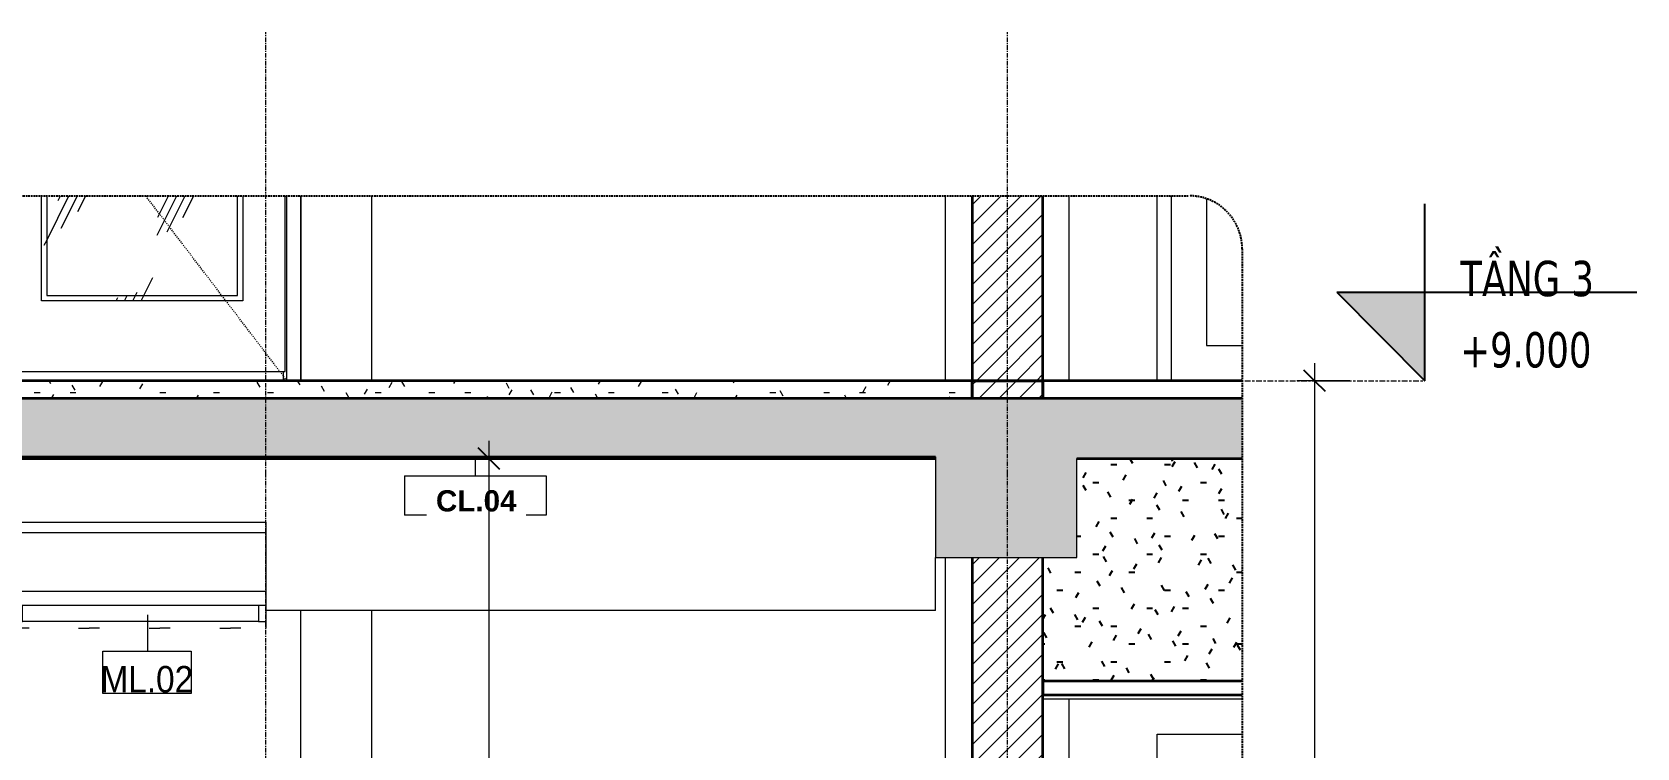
# Model space of a CAD drawing. Header units: millimetres. Extents: x 32270 to 221883, y 3811 to 78637.
# Drawn here: x 89608 to 94151, y 7961 to 9986 of the extents above; entities that cross this region are included whole.
import ezdxf

# ---------------------------------------------------------------- set-up
doc = ezdxf.new("R2010")
doc.units = ezdxf.units.MM
for name, pattern in [('Centre', [31.75, 6.35, -4.7625, 15.875, -4.7625]), ('Dash', [6, 3, -3]), ('Grid Line', [22.225, 12.7, -3.175, 3.175, -3.175]), ('Hidden', [7.14375, 4.7625, -2.38125]), ('IMPORT-CENTER _2_', [40.64, 25.4, -5.08, 5.08, -5.08])]:
    doc.linetypes.add(name, pattern=pattern)
for name, color, linetype, lineweight in [('0-5', 130, 'Continuous', 5), ('A-ANNO-DIMS', 211, 'Continuous', 9), ('A-ANNO-DIMS-50', 211, 'Continuous', 9), ('A-CLNG-1', 7, 'Continuous', 35), ('A-CLNG-2', 250, 'Continuous', 18), ('A-CLNG-FNSH-1', 250, 'Continuous', 18), ('A-CLNG-IDEN', 151, 'Continuous', 9), ('A-CLNG-PATT-1', 250, 'Continuous', 18), ('A-CLNG-PATT-2', 71, 'Continuous', 25), ('A-DETL-GENF', 92, 'Continuous', 18), ('A-DETL-GENF-3', 92, 'Hidden', 25), ('A-DETL-GENF-4', 9, 'Continuous', 18), ('A-DETL-GENF-HDLN-1', 250, 'Dash', 18), ('A-DETL-GENF-HDLN-2', 1, 'Continuous', 18), ('A-DETL-MEDM', 33, 'Continuous', 35), ('A-DETL-THIN', 151, 'Continuous', 18), ('A-DOOR', 31, 'Continuous', 18), ('A-DOOR-3', 250, 'Continuous', 18), ('A-DOOR-FRAM-1', 31, 'Continuous', 18), ('A-DOOR-GLAZ-1', 31, 'Continuous', 18), ('A-FLOR-FNSH-1', 7, 'Continuous', 35), ('A-FLOR-LEVL', 51, 'Continuous', 9), ('A-FLOR-LEVL-1', 51, 'Continuous', 25), ('A-FLOR-LEVL-2', 51, 'Centre', 9), ('A-FLOR-PATT-1', 253, 'Continuous', 18), ('A-FLOR-PATT-4', 67, 'Continuous', 18), ('A-WALL', 113, 'Continuous', 18), ('A-WALL-2', 7, 'Continuous', 35), ('A-WALL-3', 250, 'Continuous', 18), ('A-WALL-PATT-2', 111, 'Continuous', 18), ('G-IMPT', 8, 'Continuous', 18), ('G-IMPT-2', 8, 'IMPORT-CENTER _2_', 18), ('M-EQPM', 50, 'Continuous', 18), ('M-EQPM-1', 50, 'Continuous', 25), ('M-EQPM-2', 250, 'Continuous', 18), ('M-EQPM-IDEN', 50, 'Continuous', 9), ('S-BEAM-1', 250, 'Continuous', 18), ('S-COLS-9', 250, 'Continuous', 18), ('S-GRID-1', 1, 'Grid Line', 9)]:
    doc.layers.add(name, color=color, linetype=linetype, lineweight=lineweight)
doc.styles.add('Arial_2', font='arial.ttf', dxfattribs={"width": 0.9, "height": 75})
doc.styles.add('Arial_B_3', font='arialbd.ttf', dxfattribs={"height": 60})
doc.styles.add('Tahoma_B_1', font='tahomabd.ttf', dxfattribs={"width": 0.85, "height": 100})
doc.styles.add('UTM Avo', font='', dxfattribs={"width": 0.9, "height": 125})
doc.styles.get('UTM Avo').set_extended_font_data('UTM Avo')
doc.dimstyles.new('1_Dim_chi_tiet_2_5', dxfattribs={"dimscale": 304.8, "dimtxt": 124.912619, "dimasz": 0.19685, "dimexe": 0.164042, "dimexo": 0.0625, "dimgap": 0.016404, "dimtad": 1, "dimdec": 0, "dimrnd": 5, "dimzin": 0, "dimdsep": 46, "dimtxsty": 'UTM Avo', "dimblk1": 'OBLIQUE', "dimblk2": 'OBLIQUE', "dimsah": 1, "dimcen": 0.09, "dimdle": 0.164042, "dimazin": 0, "dimtfac": 1, "dimtdec": 4, "dimtix": 1, "dimtmove": 0, "dimatfit": 3, "dimfxl": 0.328084, "dimfxlon": 1, "dimtvp": 1, "dimtolj": 1, "dimtzin": 0, "dimarcsym": 2})
pattern_1 = [(50, (60606.82, 15875), (364.368, -31.878), [38.1, -419.1]), (355, (60606.8, 15875), (-70.486, 382.113), [30.48, -335.28]), (100.451, (60637.2, 15872.34), (293.885, 350.233), [32.38, -356.18]), (46.184, (60606.8, 15976.6), (542.158, -84.086), [57.15, -628.65]), (96.636, (60652, 15969.6), (474.805, 494.855), [48.57, -534.27]), (351.184, (60606.8, 15976.6), (474.81, 494.85), [45.72, -502.92]), (21, (60657.62, 15951.2), (303.2285, -204.5305), [38.1, -419.1]), (326, (60657.6, 15951.2), (123.604, 368.376), [30.48, -335.28]), (71.451, (60682.9, 15934.16), (426.834, 163.843), [32.38, -356.18]), (37.5, (60606.82, 15875), (6.1766, 169.1102), [3.353, -327.863, 3.353, -337.007, -336.55]), (37.5, (60606.82, 15875), (6.1766, 169.1102), [-671.576, 3.353, -333.197]), (7.5, (60606.82, 15875), (133.639, 200.3615), [3.353, -190.703, 3.353, -320.243, -128.27]), (7.5, (60606.82, 15875), (133.639, 200.3615), [-517.652, 3.353, -124.917]), (327.5, (60493.53, 15875), (271.1818, -11.4584), [3.353, -123.647, 3.353, -392.887, -525.78]), (327.5, (60493.53, 15875), (271.1818, -11.4584), [-523.24, 3.353, -522.427]), (317.5, (60442.73, 15875), (296.2585, 50.853), [3.353, -161.747, 3.353, -259.791, -373.38]), (317.5, (60442.73, 15875), (296.2585, 50.853), [-428.244, 3.353, -370.027]), (45, (60606.82, 15875), (-125.7236, 125.7236), []), (45, (60606.82, 16065.5), (-125.7236, 125.7236), [])]
pattern_2 = [(0, (60606.82, 15875), (203.2, 50.8), [16.764, -135.636, 16.764, -135.636, -812.8]), (0, (60606.82, 15875), (203.2, 50.8), [-304.8, 16.764, -288.036, 16.764, -135.636, -355.6]), (0, (60606.82, 15875), (203.2, 50.8), [-762, 16.764, -84.836, 16.764, -237.236]), (120, (60683.02, 15900.4), (-145.5941, 150.57636), [16.764, -135.636, 16.764, -135.636, -812.8]), (120, (60683.02, 15900.4), (-145.5941, 150.57636), [-304.8, 16.764, -288.036, 16.764, -135.636, -355.6]), (120, (60683.02, 15900.4), (-145.5941, 150.57636), [-762, 16.764, -84.836, 16.764, -237.236]), (240, (60708.42, 16002), (-57.6059, -201.37636), [16.764, -135.636, 16.764, -135.636, -812.8]), (240, (60708.42, 16002), (-57.6059, -201.37636), [-304.8, 16.764, -288.036, 16.764, -135.636, -355.6]), (240, (60708.42, 16002), (-57.6059, -201.37636), [-762, 16.764, -84.836, 16.764, -237.236])]
pattern_3 = [(63.435, (60670.3, 15906.75), (-255.583, 766.747), [317.5, -190.5, 317.5, -190.5, -403.903]), (63.435, (60670.3, 15906.75), (-255.583, 766.747), [-1016, 127, -276.903]), (63.435, (60654.44, 15922.6), (-255.583, 766.747), [254, -317.5, 190.5, -190.5, -467.403]), (63.435, (60654.44, 15922.6), (-255.583, 766.747), [-952.5, 222.25, -245.153]), (63.435, (60654.44, 15970.25), (-255.583, 766.747), [190.5, -381, 127, -190.5, -530.903]), (63.435, (60654.44, 15970.25), (-255.583, 766.747), [-889, 285.75, -245.153]), (63.435, (60702.07, 15922.6), (-255.583, 766.747), [190.5, -381, 158.75, -689.653]), (63.435, (60749.7, 15970.25), (-255.583, 766.747), [95.25, -476.25, 63.5, -784.903]), (63.435, (60670.3, 16049.6), (-255.583, 766.747), [63.5, -476.25, 63.5, -254, -562.653]), (63.435, (60670.3, 16049.6), (-255.583, 766.747), [-857.25, 158.75, -403.903]), (63.435, (60956.07, 16002), (-255.583, 766.747), [317.5, -476.25, 381, -251.503]), (63.435, (60956.07, 15954.4), (-255.583, 766.747), [444.5, -317.5, 476.25, -188.003]), (63.435, (60987.8, 15970.25), (-255.583, 766.747), [508, -254, 381, -276.903]), (63.435, (61035.44, 16017.9), (-255.583, 766.747), [317.5, -444.5, 254, -403.903]), (63.435, (60987.8, 16113.1), (-255.583, 766.747), [158.75, -635, 190.5, -435.653]), (63.435, (61083.07, 16065.5), (-255.583, 766.747), [127, -635, 127, -530.903])]
pattern_4 = [(45, (99439.1, 15875), (-28.28427, 28.28427), [])]

# ---------------------------------------------------------------- blocks, each defined once
blk = doc.blocks.new('NCV_TKTC_KET CAU_rvt-5-TKCS_CĂN HỘ LOẠI 3A - MẶT CẮT 4')
at = {"layer": 'A-FLOR-PATT-1'}
h = blk.add_hatch(dxfattribs=at)
h.set_pattern_fill('FP_20', color=256, style=0, pattern_type=2)
h.set_pattern_definition(pattern_1)
h.paths.add_polyline_path([(53301.9, 8780), (53333.2, 8780), (53333.2, 8785), (50536.9, 8785), (50536.9, 8780), (53027.4, 8780)])
h = blk.add_hatch(dxfattribs=at)
h.set_pattern_fill('FP_20', color=256, style=0, pattern_type=2)
h.set_pattern_definition(pattern_1)
h.paths.add_polyline_path([(53301.9, 8780), (53333.2, 8780), (53333.2, 8785), (50536.9, 8785), (50536.9, 8780), (53027.4, 8780)])
at = {"layer": 'A-FLOR-FNSH-1'}
blk.add_line((50536.9, 8780), (53333.2, 8780), dxfattribs=at)
at = {"layer": 'S-BEAM-1'}
for p, q in [((53333.2, 8350), (53333.2, 8500)), ((51738.1, 8350), (51436.9, 8350)), ((53333.2, 8350), (51738.1, 8350))]:
    blk.add_line(p, q, dxfattribs=at)
at = {"layer": 'S-COLS-9'}
for p, q in [((53361.9, 9000), (53361.9, 9523)), ((53711.9, 9000), (53711.9, 9523)), ((53361.9, 5600), (53361.9, 8500)), ((53711.9, 5600), (53711.9, 8100))]:
    blk.add_line(p, q, dxfattribs=at)
blk = doc.blocks.new('Air_Conditioner_on_wall_20381 - Air_Conditioner_on_wall_20381-806652-TKCS_CĂN HỘ LOẠI 3A - MẶT CẮT 4')
at = {"layer": 'M-EQPM-2'}
for p, q in [((50636.9, 8570), (50636.9, 8600)), ((50636.9, 8600), (51436.9, 8600)), ((51436.9, 8600), (51436.9, 8570)), ((50636.9, 8404.1), (50636.9, 8570)), ((51436.9, 8570), (50636.9, 8570)), ((51436.9, 8570), (51436.9, 8404.1)), ((50636.9, 8364.8), (50636.9, 8404.1)), ((50636.9, 8404.1), (51436.9, 8404.1)), ((50636.9, 8319.1), (50636.9, 8364.8)), ((50636.9, 8364.8), (50748.9, 8364.8)), ((50748.9, 8364.8), (51416.9, 8364.8)), ((50748.9, 8319.1), (50748.9, 8364.8)), ((51416.9, 8364.8), (51436.9, 8364.8)), ((51416.9, 8364.8), (51416.9, 8319.1)), ((51436.9, 8404.1), (51436.9, 8364.8)), ((51436.9, 8364.8), (51436.9, 8319.1)), ((50636.9, 8300), (50636.9, 8319.1)), ((50636.9, 8319.1), (50748.9, 8319.1)), ((51416.9, 8319.1), (50748.9, 8319.1)), ((51416.9, 8319.1), (51436.9, 8319.1)), ((51436.9, 8319.1), (51436.9, 8300)), ((50707, 8300), (50736.9, 8300)), ((50766.9, 8300), (50736.9, 8300)), ((50907, 8300), (50936.9, 8300)), ((50966.9, 8300), (50936.9, 8300)), ((51107, 8300), (51136.9, 8300)), ((51166.9, 8300), (51136.9, 8300)), ((51307, 8300), (51336.9, 8300)), ((51366.9, 8300), (51336.9, 8300))]:
    blk.add_line(p, q, dxfattribs=at)
blk = doc.blocks.new('CL_01-VÁCH DỰNG THẠCH CAO CĂN HỘ LOẠI 1-5D - CL_01-VÁCH DỰNG THẠCH CAO CĂN HỘ LOẠI 1A-5-907652-TKCS_CĂN HỘ LOẠI 3A - MẶT CẮT 4')
at = {"layer": 'A-CLNG-PATT-2'}
h = blk.add_hatch(dxfattribs=at)
h.set_pattern_fill('FP_22', color=256, style=0, pattern_type=2)
h.set_pattern_definition(pattern_2)
h.paths.add_polyline_path([(54201.4, 8150), (54201.4, 8780), (53733.2, 8780), (53733.2, 8500), (53636.9, 8500), (53636.9, 8150)])
blk = doc.blocks.new('NCV_TKTC_TANG 2_rvt-5-TKCS_CĂN HỘ LOẠI 3A - MẶT CẮT 4')
at = {"layer": 'A-CLNG-PATT-1'}
h = blk.add_hatch(dxfattribs=at)
h.set_pattern_fill('FP_21', color=256, style=0, pattern_type=2)
h.set_pattern_definition([(0, (60606.82, 15875), (406.4, 101.6), [16.764, -288.036, 16.764, -288.036, -1625.6]), (0, (60606.82, 15875), (406.4, 101.6), [-609.6, 16.764, -592.836, 16.764, -288.036, -711.2]), (0, (60606.82, 15875), (406.4, 101.6), [-1524, 16.764, -186.436, 16.764, -491.236]), (120, (60759.22, 15925.8), (-291.1882, 301.1527), [16.764, -288.036, 16.764, -288.036, -1625.6]), (120, (60759.22, 15925.8), (-291.1882, 301.1527), [-609.6, 16.764, -592.836, 16.764, -288.036, -711.2]), (120, (60759.22, 15925.8), (-291.1882, 301.1527), [-1524, 16.764, -186.436, 16.764, -491.236]), (240, (60810.02, 16129), (-115.2118, -402.7527), [16.764, -288.036, 16.764, -288.036, -1625.6]), (240, (60810.02, 16129), (-115.2118, -402.7527), [-609.6, 16.764, -592.836, 16.764, -288.036, -711.2]), (240, (60810.02, 16129), (-115.2118, -402.7527), [-1524, 16.764, -186.436, 16.764, -491.236])])
h.paths.add_polyline_path([(53636.9, 8100), (54201.4, 8100), (54201.4, 8110), (53636.9, 8110)])
at = {"layer": 'A-CLNG-1'}
for p, q in [((54201.4, 8150), (53636.9, 8150)), ((53636.9, 8150), (53636.9, 8110)), ((54201.4, 8110), (53636.9, 8110))]:
    blk.add_line(p, q, dxfattribs=at)
at = {"layer": 'A-CLNG-FNSH-1'}
for p, q in [((53636.9, 8110), (53636.9, 8100)), ((53636.9, 8100), (54201.4, 8100))]:
    blk.add_line(p, q, dxfattribs=at)
at = {"layer": 'S-COLS-9'}
for p, q in [((51536.9, 5600), (51536.9, 8350)), ((51736.9, 8350), (51736.9, 5600))]:
    blk.add_line(p, q, dxfattribs=at)
at = {"layer": 'A-CLNG-2'}
blk.add_blockref('CL_01-VÁCH DỰNG THẠCH CAO CĂN HỘ LOẠI 1-5D - CL_01-VÁCH DỰNG THẠCH CAO CĂN HỘ LOẠI 1A-5-907652-TKCS_CĂN HỘ LOẠI 3A - MẶT CẮT 4', (0, 0), dxfattribs=at)
at = {"layer": 'M-EQPM-2'}
blk.add_blockref('Air_Conditioner_on_wall_20381 - Air_Conditioner_on_wall_20381-806652-TKCS_CĂN HỘ LOẠI 3A - MẶT CẮT 4', (0, 0), dxfattribs=at)
blk = doc.blocks.new('DOOR_CW_01 CANH MO-PANEL KINH - DIW_01-900x2200-CỬA GỖ VÂN LAMINATE-V107-TKCS_CĂN HỘ LOẠI 3A - MẶT CẮT 4')
at = {"layer": 'A-DETL-GENF-HDLN-2'}
h = blk.add_hatch(dxfattribs=at)
h.set_pattern_fill('FP_25', color=256, style=0, pattern_type=2)
h.set_pattern_definition(pattern_3)
h.paths.add_polyline_path([(51371.9, 9226), (51371.9, 9523), (51356.9, 9523), (51356.9, 9241), (50816.9, 9241), (50816.9, 9523), (50801.9, 9523), (50801.9, 9226), (51356.9, 9226)])
h = blk.add_hatch(dxfattribs=at)
h.set_pattern_fill('FP_25', color=256, style=0, pattern_type=2)
h.set_pattern_definition(pattern_3)
h.paths.add_polyline_path([(51219, 9241), (51356.9, 9241), (51356.9, 9523), (50816.9, 9523), (50816.9, 9241)])
at = {"layer": 'A-DETL-GENF-HDLN-1'}
blk.add_line((51496.9, 9000), (51097.4, 9523), dxfattribs=at)
at = {"layer": 'A-DOOR-3'}
for p, q in [((50636.9, 9000), (50636.9, 9523)), ((50676.9, 9523), (50676.9, 9000)), ((50681.9, 9523), (50681.9, 9026)), ((50801.9, 9226), (50801.9, 9523)), ((50816.9, 9523), (50816.9, 9241)), ((51356.9, 9241), (51356.9, 9523)), ((51371.9, 9523), (51371.9, 9226)), ((51491.9, 9026), (51491.9, 9523)), ((51496.9, 9000), (51496.9, 9523)), ((51536.9, 9523), (51536.9, 9000)), ((51371.9, 9226), (50801.9, 9226)), ((50816.9, 9241), (51356.9, 9241)), ((50681.9, 9026), (51491.9, 9026)), ((50686.9, 9000), (50686.9, 9026)), ((51486.9, 9000), (51486.9, 9026))]:
    blk.add_line(p, q, dxfattribs=at)
blk = doc.blocks.new('NCV_TKTC_TANG 3 - 4_rvt-6-TKCS_CĂN HỘ LOẠI 3A - MẶT CẮT 4')
at = {"layer": 'A-FLOR-PATT-4'}
h = blk.add_hatch(dxfattribs=at)
h.set_pattern_fill('FP_22', color=256, style=0, pattern_type=2)
h.set_pattern_definition(pattern_2)
h.paths.add_polyline_path([(53436.9, 8950), (53436.9, 9000), (50536.9, 9000), (50536.9, 8950), (53333.2, 8950)])
at = {"layer": 'A-FLOR-FNSH-1'}
for p, q in [((53436.9, 9000), (50536.9, 9000)), ((53436.9, 8950), (53436.9, 9000)), ((54201.4, 9000), (53636.9, 9000)), ((53636.9, 9000), (53636.9, 8950))]:
    blk.add_line(p, q, dxfattribs=at)
at = {"layer": 'A-WALL-3'}
for p, q in [((51536.9, 9523), (51536.9, 9100)), ((51536.9, 9100), (51536.9, 9000))]:
    blk.add_line(p, q, dxfattribs=at)
at = {"layer": 'S-COLS-9'}
for p, q in [((51536.9, 9000), (51536.9, 9523)), ((51736.9, 9523), (51736.9, 9000))]:
    blk.add_line(p, q, dxfattribs=at)
at = {"layer": 'A-DOOR-3'}
blk.add_blockref('DOOR_CW_01 CANH MO-PANEL KINH - DIW_01-900x2200-CỬA GỖ VÂN LAMINATE-V107-TKCS_CĂN HỘ LOẠI 3A - MẶT CẮT 4', (0, 0), dxfattribs=at)
blk = doc.blocks.new('DEG_02-DEG_03 - DEG_02-2500x2400mm-CỬA ĐI 02 CÁNH TRƯỢT-V105-TKCS_CĂN HỘ LOẠI 3A - MẶT CẮT 4')
at = {"layer": 'A-DOOR-FRAM-1'}
blk.add_line((54000.3, 9523), (54000.3, 9000), dxfattribs=at)
at = {"layer": 'A-DOOR-GLAZ-1'}
for p, q in [((54100.3, 9513.7), (54100.3, 9100)), ((54100.3, 9100), (54201.4, 9100))]:
    blk.add_line(p, q, dxfattribs=at)
blk = doc.blocks.new('TKTC_XREF_251221_MB TANG 2-7 - TKTC_XREF_260130_MB TANG 2-5_dwg_CUM U_DN100-V75-TKCS_CĂN HỘ LOẠI 3A - MẶT CẮT 4')
at = {"layer": 'G-IMPT'}
for p, q in [((51698.3, 5600), (51699.3, 5600)), ((51699.3, 5600), (51698.3, 5600)), ((51698.3, 5600), (51698.3, 5600)), ((51698.5, 5600), (51699.4, 5600)), ((51699.4, 5600), (51698.5, 5600)), ((51698.5, 5600), (51698.5, 5600)), ((51700.8, 5600), (51700.8, 5600)), ((51701, 5600), (51701, 5600)), ((51702.7, 5600), (51702.7, 5600)), ((51702.9, 5600), (51702.9, 5600)), ((51704.7, 5600), (51704.7, 5600)), ((51704.9, 5600), (51704.9, 5600)), ((51705.7, 5600), (51705.7, 5600)), ((51705.7, 5600), (51705.7, 5600)), ((51705.7, 5600), (51705.7, 5600)), ((51710.5, 5600), (51705.7, 5600)), ((51710.5, 5600), (51705.7, 5600)), ((51705.8, 5600), (51705.8, 5600)), ((51705.8, 5600), (51705.8, 5600)), ((51705.8, 5600), (51705.8, 5600)), ((51710.6, 5600), (51705.8, 5600)), ((51710.6, 5600), (51705.8, 5600)), ((51712.4, 5600), (51777.4, 5600)), ((51712.5, 5600), (51777.5, 5600)), ((51777.5, 5600), (51777.4, 5600)), ((51777.5, 5600), (51777.4, 5600)), ((51777.5, 5600), (51777.4, 5600))]:
    blk.add_line(p, q, dxfattribs=at)
at = {"layer": 'G-IMPT', "flags": 128}
for points in [[(51704.7, 5600), (51699.3, 5600), (51699.3, 5600), (51704.7, 5600)], [(51704.9, 5600), (51699.4, 5600), (51699.4, 5600), (51704.9, 5600)], [(51705.7, 5600), (51710.5, 5600), (51710.5, 5600), (51705.7, 5600)], [(51705.8, 5600), (51710.6, 5600), (51710.6, 5600), (51705.8, 5600)], [(51710.5, 5600), (51710.5, 5600), (51712.4, 5600), (51712.4, 5600), (51710.5, 5600), (51710.5, 5600)], [(51710.6, 5600), (51710.6, 5600), (51712.5, 5600), (51712.6, 5600), (51710.6, 5600), (51710.6, 5600)], [(51712.4, 5600), (51777.4, 5600), (51777.4, 5600)], [(51712.5, 5600), (51777.5, 5600), (51777.5, 5600)]]:
    blk.add_lwpolyline(points, dxfattribs=at)
blk = doc.blocks.new('TKTC_XREF_251221_MB TANG 2-7 - TKTC_XREF_260130_MB TANG 2-5_dwg_$cc-4746800-TKCS_CĂN HỘ LOẠI 3A - MẶT CẮT 4')
at = {"layer": 'G-IMPT-2'}
for p, q in [((51853.2, 5600), (51699.8, 5600)), ((51776.6, 5600), (51776.4, 5600))]:
    blk.add_line(p, q, dxfattribs=at)
at = {"layer": 'M-EQPM'}
for p, q in [((51719.5, 5600), (51719.5, 5600)), ((51776.6, 5600), (51776.4, 5600)), ((51776.4, 5600), (51776.5, 5600)), ((51776.5, 5600), (51776.6, 5600))]:
    blk.add_line(p, q, dxfattribs=at)
blk = doc.blocks.new('TKTC_XREF_251221_MB TANG 2-7 - TKTC_XREF_260130_MB TANG 2-5_dwg_CUM U_DN100-V76-TKCS_CĂN HỘ LOẠI 3A - MẶT CẮT 4')
at = {"layer": 'G-IMPT'}
for p, q in [((51696.2, 5600), (51697.2, 5600)), ((51697.2, 5600), (51696.2, 5600)), ((51696.2, 5600), (51696.2, 5600)), ((51696.4, 5600), (51697.3, 5600)), ((51697.3, 5600), (51696.4, 5600)), ((51696.4, 5600), (51696.4, 5600)), ((51698.7, 5600), (51698.7, 5600)), ((51698.9, 5600), (51698.9, 5600)), ((51700.6, 5600), (51700.6, 5600)), ((51700.8, 5600), (51700.8, 5600)), ((51702.6, 5600), (51702.6, 5600)), ((51702.8, 5600), (51702.8, 5600)), ((51703.6, 5600), (51703.6, 5600)), ((51703.6, 5600), (51703.6, 5600)), ((51703.6, 5600), (51703.6, 5600)), ((51708.4, 5600), (51703.6, 5600)), ((51708.4, 5600), (51703.6, 5600)), ((51703.7, 5600), (51703.7, 5600)), ((51703.7, 5600), (51703.7, 5600)), ((51703.7, 5600), (51703.7, 5600)), ((51708.5, 5600), (51703.7, 5600)), ((51708.5, 5600), (51703.7, 5600)), ((51710.3, 5600), (51775.3, 5600)), ((51710.4, 5600), (51775.4, 5600)), ((51775.4, 5600), (51775.3, 5600)), ((51775.4, 5600), (51775.3, 5600)), ((51775.4, 5600), (51775.3, 5600))]:
    blk.add_line(p, q, dxfattribs=at)
at = {"layer": 'G-IMPT', "flags": 128}
for points in [[(51702.6, 5600), (51697.2, 5600), (51697.2, 5600), (51702.6, 5600)], [(51702.8, 5600), (51697.3, 5600), (51697.3, 5600), (51702.8, 5600)], [(51703.6, 5600), (51708.4, 5600), (51708.4, 5600), (51703.6, 5600)], [(51703.7, 5600), (51708.5, 5600), (51708.5, 5600), (51703.7, 5600)], [(51708.4, 5600), (51708.4, 5600), (51710.3, 5600), (51710.3, 5600), (51708.4, 5600), (51708.4, 5600)], [(51708.5, 5600), (51708.5, 5600), (51710.4, 5600), (51710.5, 5600), (51708.5, 5600), (51708.5, 5600)], [(51710.3, 5600), (51775.3, 5600), (51775.3, 5600)], [(51710.4, 5600), (51775.4, 5600), (51775.4, 5600)]]:
    blk.add_lwpolyline(points, dxfattribs=at)
blk = doc.blocks.new('TKTC_XREF_251221_MB TANG 2-7 - TKTC_XREF_260130_MB TANG 2-5_dwg_$cc-V77-TKCS_CĂN HỘ LOẠI 3A - MẶT CẮT 4')
at = {"layer": 'G-IMPT-2'}
for p, q in [((51851.1, 5600), (51697.7, 5600)), ((51774.5, 5600), (51774.3, 5600))]:
    blk.add_line(p, q, dxfattribs=at)
at = {"layer": 'M-EQPM'}
for p, q in [((51717.4, 5600), (51717.4, 5600)), ((51774.5, 5600), (51774.3, 5600)), ((51774.3, 5600), (51774.4, 5600)), ((51774.4, 5600), (51774.5, 5600))]:
    blk.add_line(p, q, dxfattribs=at)
blk = doc.blocks.new('TKTC_XREF_251221_MB TANG 2-7 - TKTC_XREF_260130_MB TANG 2-5_dwg_THU NUOC - THU NUOC-444531-TKCS_MB TẦNG 1-4746810-TKCS_CĂN HỘ LOẠI 3A - MẶT CẮT 4')
at = {"layer": 'G-IMPT'}
for p, q in [((53058.7, 5600), (53208.7, 5600)), ((53208.7, 5600), (53058.7, 5600)), ((53083.7, 5600), (53183.7, 5600)), ((53183.7, 5600), (53083.7, 5600)), ((53099.6, 5600), (53093.6, 5600)), ((53093.6, 5600), (53099.6, 5600)), ((53106, 5600), (53112, 5600)), ((53112, 5600), (53106, 5600)), ((53118.4, 5600), (53124.4, 5600)), ((53124.4, 5600), (53118.4, 5600)), ((53136.9, 5600), (53130.9, 5600)), ((53130.9, 5600), (53136.9, 5600)), ((53136.9, 5600), (53130.9, 5600)), ((53130.9, 5600), (53136.9, 5600)), ((53133.7, 5600), (53133.7, 5600)), ((53133.7, 5600), (53133.7, 5600)), ((53133.7, 5600), (53133.7, 5600)), ((53133.7, 5600), (53133.7, 5600)), ((53148.9, 5600), (53142.9, 5600)), ((53142.9, 5600), (53148.9, 5600)), ((53161.3, 5600), (53155.3, 5600)), ((53155.3, 5600), (53161.3, 5600)), ((53167.7, 5600), (53173.7, 5600)), ((53173.7, 5600), (53167.7, 5600))]:
    blk.add_line(p, q, dxfattribs=at)
blk = doc.blocks.new('TKTC_XREF_251221_MB TANG 2-7 - TKTC_XREF_260130_MB TANG 2-5_dwg_$cc-4746798-TKCS_CĂN HỘ LOẠI 3A - MẶT CẮT 4')
at = {"layer": 'G-IMPT-2'}
for p, q in [((45082.3, 5600), (45203.4, 5600)), ((45143.3, 5600), (45142.5, 5600))]:
    blk.add_line(p, q, dxfattribs=at)
at = {"layer": 'M-EQPM'}
for p, q in [((45143.2, 5600), (45142.6, 5600)), ((45142.6, 5600), (45142.9, 5600)), ((45142.9, 5600), (45143.2, 5600)), ((45187.9, 5600), (45187.9, 5600))]:
    blk.add_line(p, q, dxfattribs=at)
blk = doc.blocks.new('TKTC_XREF_251221_MB TANG 2-7 - TKTC_XREF_260130_MB TANG 2-5_dwg_CUM U_DN100-V78-TKCS_CĂN HỘ LOẠI 3A - MẶT CẮT 4')
at = {"layer": 'G-IMPT'}
for p, q in [((45144.4, 5600), (45091.3, 5600)), ((45091.3, 5600), (45144.4, 5600)), ((45144.4, 5600), (45097.5, 5600)), ((45097.5, 5600), (45144.4, 5600)), ((45144.4, 5600), (45144.4, 5600)), ((45195.7, 5600), (45144.4, 5600)), ((45195.7, 5600), (45144.4, 5600)), ((45195.7, 5600), (45144.4, 5600)), ((45195.7, 5600), (45144.4, 5600)), ((45197.3, 5600), (45195.7, 5600)), ((45195.7, 5600), (45197.3, 5600)), ((45197.3, 5600), (45195.7, 5600)), ((45195.7, 5600), (45197.3, 5600)), ((45201, 5600), (45197.3, 5600)), ((45197.3, 5600), (45201, 5600)), ((45197.3, 5600), (45201, 5600)), ((45197.3, 5600), (45201, 5600)), ((45201, 5600), (45197.3, 5600)), ((45197.3, 5600), (45201, 5600)), ((45197.3, 5600), (45201, 5600)), ((45197.3, 5600), (45201, 5600)), ((45201, 5600), (45201, 5600)), ((45201, 5600), (45201, 5600)), ((45201.8, 5600), (45206.1, 5600)), ((45206.1, 5600), (45201.8, 5600)), ((45201.8, 5600), (45206.1, 5600)), ((45206.1, 5600), (45201.8, 5600)), ((45206.9, 5600), (45206.1, 5600)), ((45206.1, 5600), (45206.9, 5600)), ((45206.9, 5600), (45206.1, 5600)), ((45206.1, 5600), (45206.9, 5600))]:
    blk.add_line(p, q, dxfattribs=at)
blk = doc.blocks.new('TKTC_XREF_251221_MB TANG 2-7 - TKTC_XREF_260130_MB TANG 2-5_dwg_$cc-4746805-TKCS_CĂN HỘ LOẠI 3A - MẶT CẮT 4')
at = {"layer": 'G-IMPT-2'}
for p, q in [((45440.2, 5600), (45593.3, 5600)), ((45516.8, 5600), (45516.8, 5600))]:
    blk.add_line(p, q, dxfattribs=at)
at = {"layer": 'M-EQPM'}
for p, q in [((45516.8, 5600), (45459.9, 5600)), ((45459.9, 5600), (45573.6, 5600)), ((45570.8, 5600), (45462.7, 5600)), ((45462.7, 5600), (45516.8, 5600)), ((45516.8, 5600), (45570.8, 5600)), ((45573.6, 5600), (45516.8, 5600))]:
    blk.add_line(p, q, dxfattribs=at)
blk = doc.blocks.new('TKTC_XREF_251221_MB TANG 2-7 - TKTC_XREF_260130_MB TANG 2-5_dwg_CUM U_DN100-V79-TKCS_CĂN HỘ LOẠI 3A - MẶT CẮT 4')
at = {"layer": 'G-IMPT'}
for p, q in [((45447.1, 5600), (45445.1, 5600)), ((45445.1, 5600), (45460.5, 5600)), ((45447.1, 5600), (45449.9, 5600)), ((45458.6, 5600), (45447.1, 5600)), ((45448.5, 5600), (45457.1, 5600)), ((45586.5, 5600), (45448.8, 5600)), ((45449.9, 5600), (45455.7, 5600)), ((45450.3, 5600), (45451.2, 5600)), ((45450.3, 5600), (45455.4, 5600)), ((45451.2, 5600), (45454.4, 5600)), ((45451.2, 5600), (45454.4, 5600)), ((45451.2, 5600), (45454.4, 5600)), ((45454.4, 5600), (45455.4, 5600)), ((45455.7, 5600), (45458.6, 5600)), ((45578.5, 5600), (45456.8, 5600)), ((45456.8, 5600), (45460.8, 5600)), ((45460.5, 5600), (45458.6, 5600)), ((45574.5, 5600), (45460.8, 5600)), ((45578.5, 5600), (45574.5, 5600)), ((45576.7, 5600), (45574.8, 5600)), ((45574.8, 5600), (45590.1, 5600)), ((45576.7, 5600), (45579.6, 5600)), ((45588.2, 5600), (45576.7, 5600)), ((45578.2, 5600), (45586.8, 5600)), ((45579.6, 5600), (45585.4, 5600)), ((45579.9, 5600), (45580.9, 5600)), ((45579.9, 5600), (45585, 5600)), ((45580.9, 5600), (45584.1, 5600)), ((45580.9, 5600), (45584.1, 5600)), ((45580.9, 5600), (45584.1, 5600)), ((45584.1, 5600), (45585, 5600)), ((45585.4, 5600), (45588.2, 5600)), ((45590.1, 5600), (45588.2, 5600))]:
    blk.add_line(p, q, dxfattribs=at)
blk = doc.blocks.new('TKTC_XREF_251221_MB TANG 2-7 - TKTC_XREF_251221_MB TANG 2-7-V106-TKCS_CĂN HỘ LOẠI 3A - MẶT CẮT 4')
at = {"layer": 'M-EQPM'}
for p, q in [((51660, 9000), (51710.3, 9000)), ((51710.3, 9000), (51660, 9000)), ((51660.8, 9000), (51711.1, 9000)), ((51711.1, 9000), (51660.8, 9000)), ((53397.4, 9000), (53287.5, 9000)), ((53287.5, 9000), (53397.4, 9000)), ((53437.4, 9000), (53397.4, 9000)), ((53397.4, 9000), (53437.4, 9000)), ((53635.4, 9000), (53635.7, 9000)), ((53785.9, 9000), (53635.4, 9000)), ((53635.7, 9000), (53786.2, 9000)), ((53786, 9000), (53635.7, 9000)), ((53635.7, 9000), (53786, 9000)), ((53786.2, 9000), (53785.9, 9000))]:
    blk.add_line(p, q, dxfattribs=at)
at = {"layer": 'M-EQPM-1'}
for p, q in [((44707, 9000), (54201.4, 9000)), ((45733.6, 9000), (53313.6, 9000)), ((53313.6, 9000), (45738.6, 9000)), ((53313.6, 9000), (54201.4, 9000)), ((54201.4, 9000), (53313.6, 9000))]:
    blk.add_line(p, q, dxfattribs=at)
for name, p in [('TKTC_XREF_251221_MB TANG 2-7 - TKTC_XREF_260130_MB TANG 2-5_dwg_CUM U_DN100-V76-TKCS_CĂN HỘ LOẠI 3A - MẶT CẮT 4', (0, 3400)), ('TKTC_XREF_251221_MB TANG 2-7 - TKTC_XREF_260130_MB TANG 2-5_dwg_$cc-V77-TKCS_CĂN HỘ LOẠI 3A - MẶT CẮT 4', (0, 3400)), ('TKTC_XREF_251221_MB TANG 2-7 - TKTC_XREF_260130_MB TANG 2-5_dwg_CUM U_DN100-V75-TKCS_CĂN HỘ LOẠI 3A - MẶT CẮT 4', (0, 3400)), ('TKTC_XREF_251221_MB TANG 2-7 - TKTC_XREF_260130_MB TANG 2-5_dwg_$cc-4746800-TKCS_CĂN HỘ LOẠI 3A - MẶT CẮT 4', (0, 3400)), ('TKTC_XREF_251221_MB TANG 2-7 - TKTC_XREF_260130_MB TANG 2-5_dwg_THU NUOC - THU NUOC-444531-TKCS_MB TẦNG 1-4746810-TKCS_CĂN HỘ LOẠI 3A - MẶT CẮT 4', (0, 3400)), ('TKTC_XREF_251221_MB TANG 2-7 - TKTC_XREF_260130_MB TANG 2-5_dwg_$cc-4746798-TKCS_CĂN HỘ LOẠI 3A - MẶT CẮT 4', (8201.6, 3400)), ('TKTC_XREF_251221_MB TANG 2-7 - TKTC_XREF_260130_MB TANG 2-5_dwg_CUM U_DN100-V78-TKCS_CĂN HỘ LOẠI 3A - MẶT CẮT 4', (8201.6, 3400)), ('TKTC_XREF_251221_MB TANG 2-7 - TKTC_XREF_260130_MB TANG 2-5_dwg_$cc-4746805-TKCS_CĂN HỘ LOẠI 3A - MẶT CẮT 4', (8190.4, 3400)), ('TKTC_XREF_251221_MB TANG 2-7 - TKTC_XREF_260130_MB TANG 2-5_dwg_CUM U_DN100-V79-TKCS_CĂN HỘ LOẠI 3A - MẶT CẮT 4', (8190.4, 3400)), ('TKTC_XREF_251221_MB TANG 2-7 - TKTC_XREF_260130_MB TANG 2-5_dwg_THU NUOC - THU NUOC-444531-TKCS_MB TẦNG 1-4746810-TKCS_CĂN HỘ LOẠI 3A - MẶT CẮT 4', (850, 3400))]:
    blk.add_blockref(name, p)
blk = doc.blocks.new('BORDER VIEW - BORDER VIEW-3699927-TKCS_CĂN HỘ LOẠI 3A - MẶT CẮT 4')
at = {"layer": 'A-DETL-GENF-3'}
for p, q in [((44857, 9523), (54051.4, 9523)), ((54201.4, 9373), (54201.4, 5224.4))]:
    blk.add_line(p, q, dxfattribs=at)
blk.add_arc((54051.4, 9373), 150, 0, 90, dxfattribs=at)
blk = doc.blocks.new('Level - CAO ĐỘ LEVEL-350587-TKCS_CĂN HỘ LOẠI 3A - MẶT CẮT 4')
at = {"layer": 'A-FLOR-LEVL'}
blk.add_hatch(color=256, dxfattribs=at).paths.add_polyline_path([(54718.9, 5850), (54718.9, 5600), (54468.9, 5850)])
at = {"layer": 'A-FLOR-LEVL-1'}
for p, q in [((54718.9, 5600), (54718.9, 6100)), ((54468.9, 5850), (54718.9, 5600)), ((54468.9, 5850), (55318.9, 5850))]:
    blk.add_line(p, q, dxfattribs=at)
blk = doc.blocks.new('DIMBLOCK86-TKCS_CĂN HỘ LOẠI 3A - MẶT CẮT 4')
at = {"layer": 'A-ANNO-DIMS-50'}
for p, q in [((93238.6, 9050), (93238.6, 5550)), ((93338.6, 9000), (93188.6, 9000)), ((93238.6, 9000), (93338.6, 9000)), ((93338.6, 5600), (93188.6, 5600)), ((93238.6, 5600), (93338.6, 5600))]:
    blk.add_line(p, q, dxfattribs=at)
at = {"layer": 'A-ANNO-DIMS-50', "lineweight": 25}
for p, q in [((93238.6, 9000), (93208.6, 9030)), ((93238.6, 9000), (93268.6, 8970)), ((93238.6, 5600), (93208.6, 5630)), ((93238.6, 5600), (93268.6, 5570))]:
    blk.add_line(p, q, dxfattribs=at)
at = {"layer": 'A-ANNO-DIMS-50', "color": 0, "insert": (93076.2, 7128.8), "char_height": 125, "width": 410.824, "attachment_point": 1, "rotation": 90, "line_spacing_factor": 1.110334, "style": 'UTM Avo'}
blk.add_mtext('3400', dxfattribs=at)
blk = doc.blocks.new('_Oblique')
at = {"color": 0, "linetype": 'ByBlock', "lineweight": -2}
blk.add_line((-0.5, -0.5), (0.5, 0.5), dxfattribs=at)
blk = doc.blocks.new('M_Ceiling Tag w Height - M_Ceiling Tag-4076437-TKCS_CĂN HỘ LOẠI 3A - MẶT CẮT 4')
at = {"layer": 'A-CLNG-IDEN'}
for p, q in [((51829.7, 8730.9), (51829.7, 8619.7)), ((51829.7, 8730.9), (52230.9, 8730.9)), ((52230.9, 8730.9), (52230.9, 8619.7)), ((52230.9, 8619.7), (51829.7, 8619.7))]:
    blk.add_line(p, q, dxfattribs=at)
blk = doc.blocks.new('M_ME Tag - Boxed-4073756-TKCS_CĂN HỘ LOẠI 3A - MẶT CẮT 4')
at = {"layer": 'M-EQPM-IDEN'}
for p, q in [((50976.1, 8114.7), (50976.1, 8234.7)), ((50976.1, 8234.7), (51226.1, 8234.7)), ((51226.1, 8234.7), (51226.1, 8114.7)), ((51226.1, 8114.7), (50976.1, 8114.7))]:
    blk.add_line(p, q, dxfattribs=at)
blk = doc.blocks.new('DIMBLOCK98-TKCS_CĂN HỘ LOẠI 3A - MẶT CẮT 4')
at = {"layer": 'A-ANNO-DIMS-50'}
for p, q in [((90901.2, 8830), (90901.2, 5550)), ((91001.2, 8780), (90851.2, 8780)), ((90901.2, 8780), (91001.2, 8780)), ((91001.2, 5600), (90851.2, 5600)), ((90901.2, 5600), (91001.2, 5600))]:
    blk.add_line(p, q, dxfattribs=at)
at = {"layer": 'A-ANNO-DIMS-50', "lineweight": 25}
for p, q in [((90901.2, 8780), (90871.2, 8810)), ((90901.2, 8780), (90931.2, 8750)), ((90901.2, 5600), (90871.2, 5630)), ((90901.2, 5600), (90931.2, 5570))]:
    blk.add_line(p, q, dxfattribs=at)
at = {"layer": 'A-ANNO-DIMS-50', "color": 0, "insert": (90738.8, 7018.8), "char_height": 125, "width": 410.824, "attachment_point": 1, "rotation": 90, "line_spacing_factor": 1.110334, "style": 'UTM Avo'}
blk.add_mtext('3180', dxfattribs=at)

msp = doc.modelspace()

# ---------------------------------------------------------------- hatches: boundary and pattern name
at = {"layer": 'A-DETL-GENF-4'}
h = msp.add_hatch(dxfattribs=at)
h.set_pattern_fill('FP_20', color=256, style=0, pattern_type=2)
h.set_pattern_definition([(50, (99439.1, 15875), (364.368, -31.8783), [38.1, -419.1]), (355, (99439.1, 15875), (-70.486, 382.113), [30.48, -335.28]), (100.451, (99469.47, 15872.34), (293.885, 350.2334), [32.38, -356.18]), (46.184, (99439.1, 15976.6), (542.158, -84.086), [57.15, -628.65]), (96.636, (99484.3, 15969.6), (474.805, 494.855), [48.57, -534.27]), (351.184, (99439.1, 15976.6), (474.81, 494.85), [45.72, -502.92]), (21, (99489.9, 15951.2), (303.2285, -204.5305), [38.1, -419.1]), (326, (99489.9, 15951.2), (123.604, 368.376), [30.48, -335.28]), (71.451, (99515.17, 15934.16), (426.834, 163.843), [32.38, -356.18]), (37.5, (99439.1, 15875), (6.1766, 169.1102), [3.353, -327.863, 3.353, -337.007, -336.55]), (37.5, (99439.1, 15875), (6.1766, 169.1102), [-671.576, 3.353, -333.197]), (7.5, (99439.1, 15875), (133.6389, 200.3615), [3.353, -190.703, 3.353, -320.243, -128.27]), (7.5, (99439.1, 15875), (133.6389, 200.3615), [-517.652, 3.353, -124.917]), (327.5, (99325.82, 15875), (271.1818, -11.4584), [3.353, -123.647, 3.353, -392.887, -525.78]), (327.5, (99325.82, 15875), (271.1818, -11.4584), [-523.24, 3.353, -522.427]), (317.5, (99275.02, 15875), (296.2585, 50.853), [3.353, -161.747, 3.353, -259.791, -373.38]), (317.5, (99275.02, 15875), (296.2585, 50.853), [-428.244, 3.353, -370.027]), (45, (99439.1, 15875), (-125.7236, 125.7236), []), (45, (99439.1, 16065.5), (-125.7236, 125.7236), [])])
h.paths.add_polyline_path([(84369.2, 8500), (84369.2, 8780), (87269.2, 8780), (87269.2, 8550), (87469.2, 8550), (87469.2, 8730), (89369.2, 8730), (89369.2, 8785), (92165.5, 8785), (92165.5, 8500), (92565.5, 8500), (92565.5, 8780), (93033.7, 8780), (93033.7, 8950), (89269.2, 8950), (89269.2, 8900), (87369.2, 8900), (87369.2, 8950), (83539.2, 8950), (83539.2, 8780), (83969.2, 8780), (83969.2, 8500), (84023, 8500)])
at = {"layer": 'A-WALL-PATT-2'}
h = msp.add_hatch(dxfattribs=at)
h.set_pattern_fill('FP_19', color=256, style=0, pattern_type=2)
h.set_pattern_definition(pattern_4)
h.paths.add_polyline_path([(92469.2, 9000), (92469.2, 9523), (92269.2, 9523), (92269.2, 9000), (92462.5, 9000)])
h = msp.add_hatch(dxfattribs=at)
h.set_pattern_fill('FP_19', color=256, style=0, pattern_type=2)
h.set_pattern_definition(pattern_4)
h.paths.add_polyline_path([(92462.5, 5600), (92469.2, 5600), (92469.2, 8500), (92269.2, 8500), (92269.2, 5600)])
h.paths.add_polyline_path([(92462.5, 8950), (92469.2, 8950), (92469.2, 9000), (92269.2, 9000), (92269.2, 8950)])

# ---------------------------------------------------------------- linework, layer by layer
at = {"layer": 'A-CLNG-IDEN'}
msp.add_line((90862.6, 8778.1), (90862.6, 8730.9), dxfattribs=at)
at = {"layer": 'A-DETL-MEDM'}
for p, q in [((93033.7, 8950), (89269.2, 8950)), ((89369.2, 8785), (92165.5, 8785)), ((92565.5, 8780), (93033.7, 8780))]:
    msp.add_line(p, q, dxfattribs=at)
at = {"layer": 'A-DETL-THIN'}
for p, q in [((92165.5, 8785), (92165.5, 8500)), ((92565.5, 8500), (92565.5, 8780)), ((92165.5, 8500), (92565.5, 8500))]:
    msp.add_line(p, q, dxfattribs=at)
at = {"layer": 'A-FLOR-LEVL-2'}
msp.add_line((83251.5, 9000), (93551.1, 9000), dxfattribs=at)
at = {"layer": 'A-WALL'}
for p, q in [((92792.6, 9000), (92792.6, 9523)), ((92792.6, 5600), (92792.6, 8000)), ((92792.6, 8000), (93033.7, 8000))]:
    msp.add_line(p, q, dxfattribs=at)
at = {"layer": 'A-WALL-2'}
for p, q in [((92269.2, 9523), (92269.2, 9000)), ((92469.2, 9000), (92469.2, 9523)), ((92269.2, 9000), (92469.2, 9000)), ((92469.2, 9000), (92269.2, 9000)), ((92269.2, 9000), (92269.2, 8950)), ((92469.2, 8950), (92469.2, 9000)), ((92269.2, 8500), (92269.2, 5600)), ((92469.2, 5600), (92469.2, 8500))]:
    msp.add_line(p, q, dxfattribs=at)
at = {"layer": 'M-EQPM-IDEN'}
msp.add_line((89934.4, 8337.7), (89934.4, 8234.7), dxfattribs=at)
at = {"layer": 'S-GRID-1'}
for p, q in [((90269.2, 8736.2), (90269.2, 9986.2)), ((92369.2, 8736.2), (92369.2, 9986.2)), ((90269.2, 5614.5), (90269.2, 8736.2)), ((92369.2, 5614.5), (92369.2, 8736.2))]:
    msp.add_line(p, q, dxfattribs=at)

# ---------------------------------------------------------------- block references
at = {"layer": '0-5'}
for name in ['NCV_TKTC_KET CAU_rvt-5-TKCS_CĂN HỘ LOẠI 3A - MẶT CẮT 4', 'NCV_TKTC_TANG 3 - 4_rvt-6-TKCS_CĂN HỘ LOẠI 3A - MẶT CẮT 4', 'NCV_TKTC_TANG 2_rvt-5-TKCS_CĂN HỘ LOẠI 3A - MẶT CẮT 4']:
    msp.add_blockref(name, (38832.3, 0), dxfattribs=at)
at = {"layer": 'A-CLNG-IDEN'}
msp.add_blockref('M_Ceiling Tag w Height - M_Ceiling Tag-4076437-TKCS_CĂN HỘ LOẠI 3A - MẶT CẮT 4', (38832.3, 0), dxfattribs=at)
at = {"layer": 'A-DETL-GENF'}
msp.add_blockref('BORDER VIEW - BORDER VIEW-3699927-TKCS_CĂN HỘ LOẠI 3A - MẶT CẮT 4', (38832.3, 0), dxfattribs=at)
at = {"layer": 'A-DOOR'}
msp.add_blockref('DEG_02-DEG_03 - DEG_02-2500x2400mm-CỬA ĐI 02 CÁNH TRƯỢT-V105-TKCS_CĂN HỘ LOẠI 3A - MẶT CẮT 4', (38832.3, 0), dxfattribs=at)
at = {"layer": 'A-FLOR-LEVL-1'}
msp.add_blockref('Level - CAO ĐỘ LEVEL-350587-TKCS_CĂN HỘ LOẠI 3A - MẶT CẮT 4', (38832.3, 3400), dxfattribs=at)
at = {"layer": 'M-EQPM'}
msp.add_blockref('TKTC_XREF_251221_MB TANG 2-7 - TKTC_XREF_251221_MB TANG 2-7-V106-TKCS_CĂN HỘ LOẠI 3A - MẶT CẮT 4', (38832.3, 0), dxfattribs=at)
at = {"layer": 'M-EQPM-IDEN'}
msp.add_blockref('M_ME Tag - Boxed-4073756-TKCS_CĂN HỘ LOẠI 3A - MẶT CẮT 4', (38832.3, 0), dxfattribs=at)

# ---------------------------------------------------------------- texts
at = {"layer": 'A-FLOR-LEVL', "char_height": 100, "line_spacing_factor": 0.996129, "style": 'Tahoma_B_1'}
for s, insert, width, attachment_point in [('\\pt510,1020,1530,2040,2550,3060,3570,4080,4590,5100,5610,6120,6630,7140,7650,8160,8670,9180,9690,10200,10710,11220,11730,12240,12750,13260,13770,14280,14790,15300,15810,16320;TẦNG 3', (93651.4, 9237.2), 452.625, 7), ('\\pt212.5,425,637.5,850,1062.5,1275,1487.5,1700,1912.5,2125,2337.5,2550,2762.5,2975,3187.5,3400,3612.5,3825,4037.5,4250,4462.5,4675,4887.5,5100,5312.5,5525,5737.5,5950,6162.5,6375,6587.5,6800;+9.000', (93651.4, 9137.5), 441.575, 1)]:
    msp.add_mtext(s, dxfattribs=dict(at, insert=insert, width=width, attachment_point=attachment_point))
at = {"layer": 'M-EQPM-IDEN', "insert": (89932.8, 8154.8), "char_height": 75, "width": 270.9, "attachment_point": 5, "line_spacing_factor": 0.936439, "style": 'Arial_2'}
msp.add_mtext('\\pt22.5,45,67.5,90,112.5,135,157.5,180,202.5,225,247.5,270,292.5,315,337.5,360,382.5,405,427.5,450,472.5,495,517.5,540,562.5,585,607.5,630,652.5,675,697.5,720;ML.02', dxfattribs=at)

# ---------------------------------------------------------------- dimensions: what is measured, and where the dimension line sits
at = {"layer": 'A-ANNO-DIMS'}
dim = msp.add_linear_dim(base=(93238.6, 5600), p1=(93338.6, 9000), p2=(93338.6, 5600), angle=90, dimstyle='1_Dim_chi_tiet_2_5', override={"dimpost": '<>', "dimfxl": 3400}, dxfattribs=at)
dim.commit()
dim.dimension.update_dxf_attribs({"geometry": 'DIMBLOCK86-TKCS_CĂN HỘ LOẠI 3A - MẶT CẮT 4', "text_midpoint": (93168.9, 7300)})

# ---------------------------------------------------------------- next in the draw order: texts
at = {"layer": 'A-CLNG-IDEN', "insert": (90865.3, 8659.7), "char_height": 60, "width": 251.5, "attachment_point": 5, "line_spacing_factor": 0.936439, "style": 'Arial_B_3', "bg_fill": 3, "box_fill_scale": 1.25, "bg_fill_color": 256, "bg_fill_true_color": 13158600, "bg_fill_transparency": 0}
msp.add_mtext('\\pt634.9998,1270.0002,1905,2539.9998,3175.0002,3810,4444.9998,5080.0002,5715,6349.9998,6985.0002,7620,8254.9998,8890.0002,9525,10159.9998,10795.0002,11430,12064.9998,12700.0002,13335,13969.9998,14605.0002,15240,15874.9998,16510.0002,17145,17779.9998,18415.0002,19050,19684.9998,20320.0002;CL.04', dxfattribs=at)

# ---------------------------------------------------------------- next in the draw order: dimensions: what is measured, and where the dimension line sits
at = {"layer": 'A-ANNO-DIMS'}
dim = msp.add_linear_dim(base=(90901.2, 5600), p1=(91001.2, 8780), p2=(91001.2, 5600), angle=90, dimstyle='1_Dim_chi_tiet_2_5', override={"dimpost": '<>', "dimfxl": 3180}, dxfattribs=at)
dim.commit()
dim.dimension.update_dxf_attribs({"geometry": 'DIMBLOCK98-TKCS_CĂN HỘ LOẠI 3A - MẶT CẮT 4', "text_midpoint": (90831.5, 7190)})

doc.saveas('drawing.dxf')
